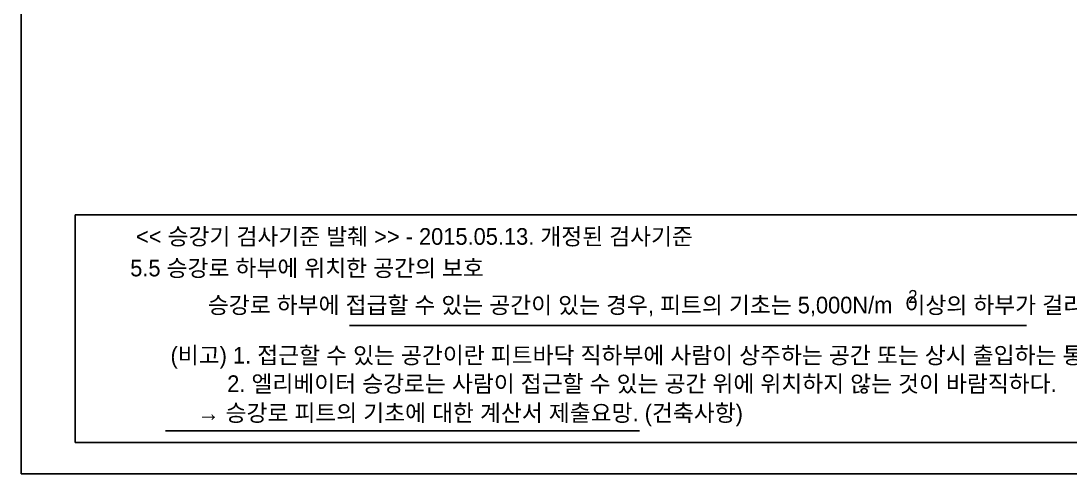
# Model space of a CAD drawing. Header units: millimetres. Extents: x 5544 to 245194, y -610088 to 30375.
# Drawn here: x 56721 to 76140, y -17651 to -9273 of the extents above; entities that cross this region are included whole.
import ezdxf
from ezdxf.enums import TextEntityAlignment as Align

# ---------------------------------------------------------------- set-up
doc = ezdxf.new("R2010")
doc.units = ezdxf.units.MM
doc.layers.add('4', color=4, linetype='Continuous')
doc.layers.add('TXT', color=7, linetype='Continuous')
doc.styles.add('SJ-FONT', font='gulim.ttc')

msp = doc.modelspace()

# ---------------------------------------------------------------- linework, layer by layer
at = {"color": 7}
for p, q in [((57720.9, -12858.2), (82817.8, -12858.2)), ((57720.9, -17069.1), (57720.9, -12858.2)), ((82817.8, -17069.1), (57720.9, -17069.1))]:
    msp.add_line(p, q, dxfattribs=at)
at = {"color": 1, "lineweight": -3}
for p, q in [((62796.1, -14907.3), (75319.7, -14907.3)), ((59395.7, -16854.6), (68162.2, -16854.6))]:
    msp.add_line(p, q, dxfattribs=at)
at = {"layer": '4'}
for p, q in [((56721.4, -17651.3), (56721.4, 29532.5)), ((118128.5, -17651.3), (56721.4, -17651.3))]:
    msp.add_line(p, q, dxfattribs=at)

# ---------------------------------------------------------------- texts
at = {"layer": 'TXT', "color": 7, "style": 'SJ-FONT'}
for s, height, p in [('<< 승강기 검사기준 발췌 >> - 2015.05.13. 개정된 검사기준', 308.448, (63998.5, -13504.5)), ('5.5 승강로 하부에 위치한 공간의 보호', 308.448, (62011.8, -14088.8)), ('승강로 하부에 접급할 수 있는 공간이 있는 경우, 피트의 기초는 5,000N/m  이상의 하부가 걸리는 것으로 설계되어야 한다', 308.448, (70576.2, -14773.3)), ('2', 238, (73215.4, -14557.6)), ('(비고) 1. 접근할 수 있는 공간이란 피트바닥 직하부에 사람이 상주하는 공간 또는 상시 출입하는 통로 등을 말한다.', 308.448, (69257.8, -15702.6)), ('2. 엘리베이터 승강로는 사람이 접근할 수 있는 공간 위에 위치하지 않는 것이 바람직하다.', 308.448, (68205.4, -16227.6)), ('→ 승강로 피트의 기초에 대한 계산서 제출요망. (건축사항)', 308.448, (65030.8, -16768.7))]:
    msp.add_text(s, height=height, dxfattribs=at).set_placement(p, align=Align.BOTTOM_CENTER)

doc.saveas('drawing.dxf')
